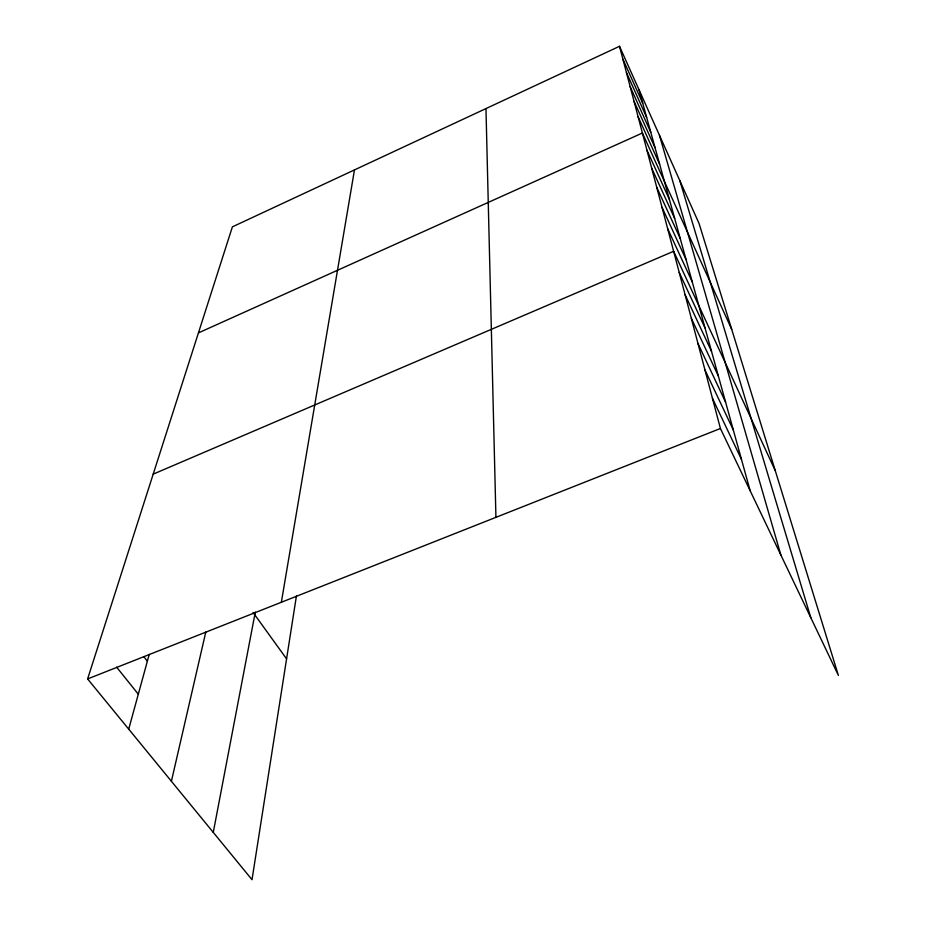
<?xml version="1.0" encoding="UTF-8"?>
<svg xmlns="http://www.w3.org/2000/svg" width="926" height="926" viewBox="0 0 926 926"><rect width="100%" height="100%" fill="white"/><g stroke="black" fill="none" stroke-linecap="round" stroke-linejoin="round"><path stroke-width="1.39" d="M296.413 596.043L252.011 879.7L87.611 678.943L232.391 226.847L619.506 46.3L699.084 223.536L838.389 675.424L720.416 428.495L619.506 46.3M281.354 602.259L354.473 169.909M213.269 832.393L255.298 612.074M171.403 781.266L205.792 632.064M128.726 729.144L149.236 654.381M198.442 332.885L642.401 133.02L731.714 329.39M153.195 474.147L673.63 251.293L775.224 470.547M87.611 678.943L720.416 428.495M116.653 667.183L138.31 694.211M143.808 656.627L147.373 661.176M253.087 612.48L286.574 658.861M712.453 398.342L741.46 459.389M704.975 370.041L733.288 429.919M697.961 343.442L725.602 402.185M691.34 318.394L718.345 376.025M679.209 272.429L705.01 327.931M685.101 294.757L711.492 351.313M667.658 228.676L692.301 282.048M662.032 207.355L686.085 259.65M651.684 168.185L674.66 218.42M656.708 187.226L680.216 238.48M646.915 150.139L669.382 199.403M638.107 116.757L659.625 164.18M630.131 86.569L650.77 132.256M634.021 101.293L655.087 147.836M622.885 59.114L642.713 103.18M626.427 72.517L646.649 117.382M679.881 180.778L810.806 617.711M659.451 135.265L780.85 555.01M638.952 89.602L750.153 490.734M485.965 108.585L495.931 517.345"/></g></svg>
